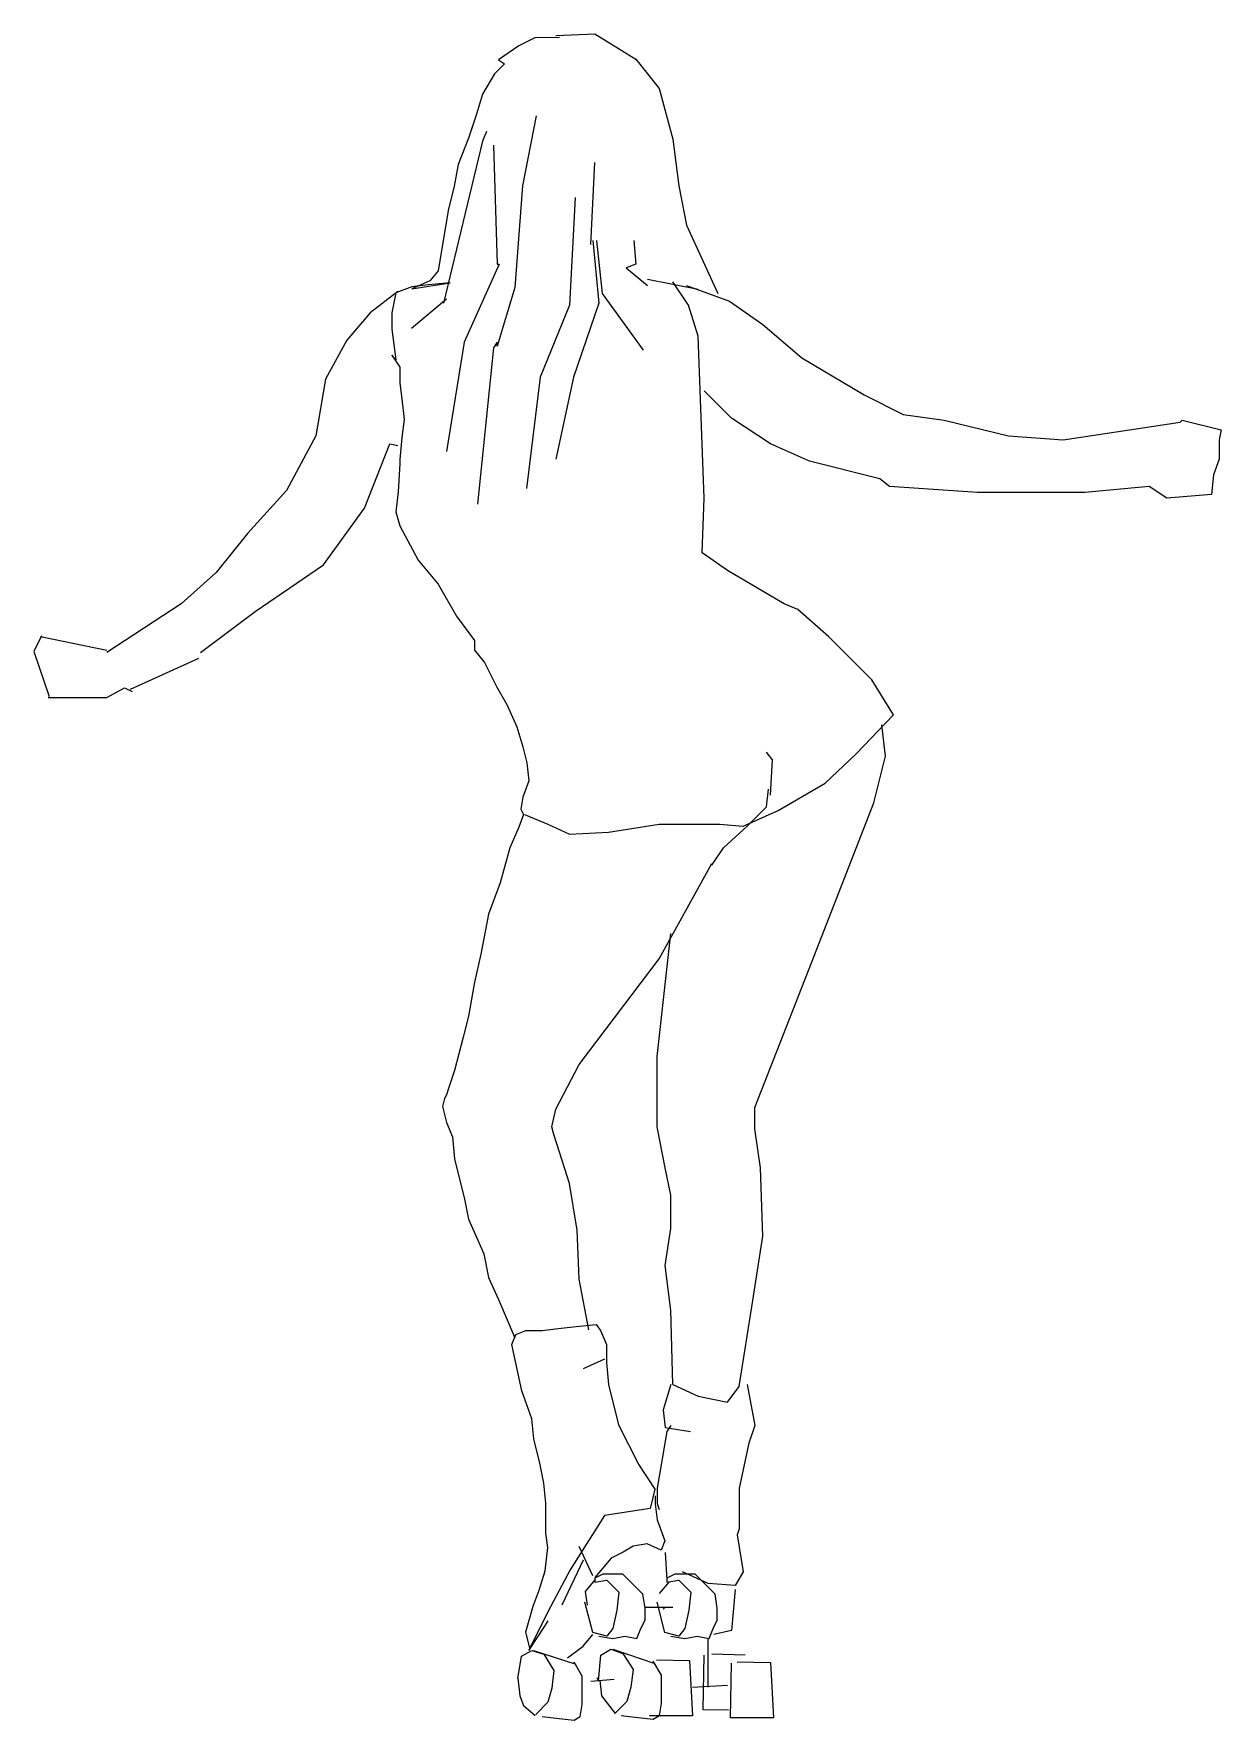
# Model space of a CAD drawing. Header units: millimetres. Extents: x -1538.3 to -1537.25, y 1782.21 to 1783.72.
import ezdxf

# ---------------------------------------------------------------- set-up
doc = ezdxf.new("R2010")
doc.units = ezdxf.units.MM
doc.header["$LTSCALE"] = 10
doc.layers.add('Humanos', color=2, linetype='Continuous')

msp = doc.modelspace()

# ---------------------------------------------------------------- linework, layer by layer
at = {"layer": 'Humanos'}
for p, q in [((-1537.858, 1783.7128), (-1537.8723, 1783.7056)), ((-1537.8359, 1783.7129), (-1537.858, 1783.7128)), ((-1537.8393, 1783.7146), (-1537.8045, 1783.7163)), ((-1537.8045, 1783.7163), (-1537.7679, 1783.6937)), ((-1537.8723, 1783.7056), (-1537.8903, 1783.6931)), ((-1537.8903, 1783.6931), (-1537.8849, 1783.6895)), ((-1537.7679, 1783.6937), (-1537.747, 1783.6676)), ((-1537.8939, 1783.6805), (-1537.9046, 1783.6626)), ((-1537.8849, 1783.6895), (-1537.8939, 1783.6805)), ((-1537.9046, 1783.6626), (-1537.91, 1783.6447)), ((-1537.747, 1783.6676), (-1537.7349, 1783.6224)), ((-1537.91, 1783.6447), (-1537.9172, 1783.6232)), ((-1537.8567, 1783.6432), (-1537.8688, 1783.5806)), ((-1537.9045, 1783.6206), (-1537.9393, 1783.4762)), ((-1537.9172, 1783.6232), (-1537.9262, 1783.5999)), ((-1537.901, 1783.6293), (-1537.9045, 1783.6206)), ((-1537.8949, 1783.6171), (-1537.8915, 1783.511)), ((-1537.7349, 1783.6224), (-1537.7296, 1783.5806)), ((-1537.8079, 1783.5284), (-1537.8045, 1783.6015)), ((-1537.9262, 1783.5999), (-1537.9298, 1783.5803)), ((-1537.9298, 1783.5803), (-1537.9352, 1783.5588)), ((-1537.8688, 1783.5806), (-1537.8758, 1783.4901)), ((-1537.7296, 1783.5806), (-1537.7227, 1783.5458)), ((-1537.9352, 1783.5588), (-1537.9442, 1783.505)), ((-1537.8219, 1783.5702), (-1537.8271, 1783.4745)), ((-1537.7227, 1783.5458), (-1537.6948, 1783.4849)), ((-1537.8062, 1783.5319), (-1537.801, 1783.4762)), ((-1537.7975, 1783.4849), (-1537.8027, 1783.5319)), ((-1537.7697, 1783.5319), (-1537.7679, 1783.511)), ((-1537.9442, 1783.505), (-1537.9514, 1783.496)), ((-1537.8897, 1783.511), (-1537.921, 1783.4414)), ((-1537.8915, 1783.511), (-1537.8897, 1783.511)), ((-1537.7679, 1783.511), (-1537.7766, 1783.5075)), ((-1537.7766, 1783.5075), (-1537.7575, 1783.4919)), ((-1537.7122, 1783.4884), (-1537.7575, 1783.4971)), ((-1537.9802, 1783.4866), (-1538.0046, 1783.4675)), ((-1537.9818, 1783.4853), (-1537.9854, 1783.4675)), ((-1537.9675, 1783.4907), (-1537.9818, 1783.4853)), ((-1537.9514, 1783.496), (-1537.9675, 1783.4889)), ((-1537.9675, 1783.4889), (-1537.9334, 1783.4943)), ((-1537.9531, 1783.4925), (-1537.9675, 1783.4907)), ((-1537.9334, 1783.4943), (-1537.9531, 1783.4925)), ((-1537.8758, 1783.4901), (-1537.8915, 1783.4379)), ((-1537.761, 1783.4344), (-1537.7975, 1783.4849)), ((-1537.7209, 1783.4745), (-1537.7349, 1783.4953)), ((-1537.7227, 1783.4919), (-1537.6844, 1783.4779)), ((-1538.0046, 1783.4675), (-1538.0254, 1783.4431)), ((-1537.9854, 1783.4675), (-1537.9854, 1783.4531)), ((-1537.9367, 1783.4797), (-1537.968, 1783.4536)), ((-1537.8271, 1783.4745), (-1537.8532, 1783.4101)), ((-1537.801, 1783.4762), (-1537.8236, 1783.4101)), ((-1537.7122, 1783.4466), (-1537.7209, 1783.4745)), ((-1537.6844, 1783.4779), (-1537.6548, 1783.4571)), ((-1537.9854, 1783.4531), (-1537.9818, 1783.4257)), ((-1537.6548, 1783.4571), (-1537.62, 1783.4275)), ((-1538.0254, 1783.4431), (-1538.0446, 1783.4083)), ((-1537.921, 1783.4414), (-1537.9367, 1783.344)), ((-1537.8949, 1783.4362), (-1537.9089, 1783.297)), ((-1537.8915, 1783.4414), (-1537.8949, 1783.4362)), ((-1537.8915, 1783.4379), (-1537.8915, 1783.4414)), ((-1537.707, 1783.3022), (-1537.7122, 1783.4466)), ((-1537.9853, 1783.4298), (-1537.9782, 1783.4191)), ((-1537.9818, 1783.4257), (-1537.9853, 1783.4298)), ((-1537.62, 1783.4275), (-1537.5643, 1783.3944)), ((-1538.0446, 1783.4083), (-1538.0533, 1783.3579)), ((-1537.9782, 1783.4191), (-1537.9782, 1783.4048)), ((-1537.8532, 1783.4101), (-1537.8654, 1783.3109)), ((-1537.8236, 1783.4101), (-1537.8393, 1783.337)), ((-1537.9782, 1783.4048), (-1537.9766, 1783.3909)), ((-1537.9766, 1783.3909), (-1537.9745, 1783.3725)), ((-1537.6827, 1783.3735), (-1537.707, 1783.3979)), ((-1537.5643, 1783.3944), (-1537.5295, 1783.377)), ((-1537.5295, 1783.377), (-1537.493, 1783.3718)), ((-1537.9745, 1783.3725), (-1537.9764, 1783.3565)), ((-1537.6479, 1783.3509), (-1537.6827, 1783.3735)), ((-1537.493, 1783.3718), (-1537.4356, 1783.3579)), ((-1537.3869, 1783.3544), (-1537.2825, 1783.3701)), ((-1537.2825, 1783.3701), (-1537.2807, 1783.3718)), ((-1537.2807, 1783.3718), (-1537.2459, 1783.3631)), ((-1537.2459, 1783.3631), (-1537.2477, 1783.3544)), ((-1538.0533, 1783.3579), (-1538.0794, 1783.3092)), ((-1538.0098, 1783.2935), (-1537.9872, 1783.3509)), ((-1537.9872, 1783.3509), (-1537.9802, 1783.3492)), ((-1537.9764, 1783.3565), (-1537.9782, 1783.3367)), ((-1537.6131, 1783.3353), (-1537.6479, 1783.3509)), ((-1537.4356, 1783.3579), (-1537.3869, 1783.3544)), ((-1537.2477, 1783.3544), (-1537.2477, 1783.337)), ((-1537.9782, 1783.3332), (-1537.9799, 1783.308)), ((-1537.9782, 1783.3367), (-1537.9782, 1783.3332)), ((-1537.5504, 1783.3196), (-1537.6131, 1783.3353)), ((-1537.2477, 1783.337), (-1537.2529, 1783.3231)), ((-1537.5417, 1783.3126), (-1537.5504, 1783.3196)), ((-1537.2529, 1783.3231), (-1537.2546, 1783.3057)), ((-1538.0794, 1783.3092), (-1538.1142, 1783.2709)), ((-1537.9799, 1783.308), (-1537.9818, 1783.2902)), ((-1537.7088, 1783.2535), (-1537.707, 1783.3022)), ((-1537.4634, 1783.3074), (-1537.5417, 1783.3126)), ((-1537.3677, 1783.3074), (-1537.4634, 1783.3074)), ((-1537.3103, 1783.3126), (-1537.3677, 1783.3074)), ((-1537.2946, 1783.3022), (-1537.3103, 1783.3126)), ((-1537.2546, 1783.3057), (-1537.2946, 1783.3022)), ((-1538.0463, 1783.243), (-1538.0098, 1783.2935)), ((-1537.9818, 1783.2902), (-1537.9782, 1783.2777)), ((-1538.1142, 1783.2709), (-1538.142, 1783.2361)), ((-1537.9782, 1783.2777), (-1537.962, 1783.2471)), ((-1538.1072, 1783.2013), (-1538.0463, 1783.243)), ((-1537.962, 1783.2471), (-1537.9441, 1783.2257)), ((-1537.6861, 1783.2378), (-1537.7088, 1783.2535)), ((-1538.142, 1783.2361), (-1538.1733, 1783.2082)), ((-1537.9441, 1783.2257), (-1537.9279, 1783.197)), ((-1537.6479, 1783.2152), (-1537.6861, 1783.2378)), ((-1537.6357, 1783.2082), (-1537.6479, 1783.2152)), ((-1538.1733, 1783.2082), (-1538.2395, 1783.1647)), ((-1538.1559, 1783.1647), (-1538.1072, 1783.2013)), ((-1537.9279, 1783.197), (-1537.9117, 1783.1756)), ((-1537.6235, 1783.203), (-1537.6357, 1783.2082)), ((-1537.5957, 1783.1787), (-1537.6235, 1783.203)), ((-1538.2977, 1783.1795), (-1538.3047, 1783.1656)), ((-1538.3047, 1783.1656), (-1538.2908, 1783.1256)), ((-1538.2395, 1783.1665), (-1538.2986, 1783.1787)), ((-1537.9117, 1783.1756), (-1537.9117, 1783.1667)), ((-1537.9117, 1783.1667), (-1537.9028, 1783.1559)), ((-1537.5574, 1783.1404), (-1537.5957, 1783.1787)), ((-1538.1577, 1783.1595), (-1538.2186, 1783.1317)), ((-1537.9028, 1783.1559), (-1537.8921, 1783.1344)), ((-1537.5382, 1783.1091), (-1537.5574, 1783.1404)), ((-1538.2917, 1783.1247), (-1538.2395, 1783.1247)), ((-1538.2395, 1783.1247), (-1538.2238, 1783.1334)), ((-1538.2238, 1783.1334), (-1538.2168, 1783.1299)), ((-1537.8921, 1783.1344), (-1537.883, 1783.1183)), ((-1537.883, 1783.1183), (-1537.8741, 1783.0985)), ((-1537.5713, 1783.0743), (-1537.5382, 1783.1091)), ((-1537.8741, 1783.0985), (-1537.8687, 1783.0806)), ((-1537.5452, 1783.0725), (-1537.5487, 1783.1004)), ((-1537.8687, 1783.0806), (-1537.8651, 1783.0663)), ((-1537.6461, 1783.069), (-1537.6513, 1783.076)), ((-1537.8651, 1783.0663), (-1537.8633, 1783.0503)), ((-1537.6479, 1783.0377), (-1537.6461, 1783.069)), ((-1537.5991, 1783.0482), (-1537.5713, 1783.0743)), ((-1537.5556, 1783.0308), (-1537.5452, 1783.0725)), ((-1537.8633, 1783.0503), (-1537.8687, 1783.0359)), ((-1537.6409, 1783.0238), (-1537.5991, 1783.0482)), ((-1537.8687, 1783.0359), (-1537.8705, 1783.0251)), ((-1537.6513, 1783.0273), (-1537.6496, 1783.0429)), ((-1537.6113, 1782.8881), (-1537.5556, 1783.0308)), ((-1537.8679, 1783.0203), (-1537.8721, 1783.009)), ((-1537.8705, 1783.0251), (-1537.8679, 1783.0203)), ((-1537.8671, 1783.0203), (-1537.8462, 1783.0116)), ((-1537.6722, 1783.0099), (-1537.6409, 1783.0238)), ((-1537.6687, 1783.0099), (-1537.6513, 1783.0273)), ((-1537.8721, 1783.009), (-1537.8801, 1782.9907)), ((-1537.8462, 1783.0116), (-1537.8271, 1783.0029)), ((-1537.8271, 1783.0029), (-1537.7923, 1783.0047)), ((-1537.7923, 1783.0047), (-1537.747, 1783.0116)), ((-1537.747, 1783.0116), (-1537.7157, 1783.0116)), ((-1537.7157, 1783.0116), (-1537.6931, 1783.0116)), ((-1537.6931, 1783.0116), (-1537.6722, 1783.0099)), ((-1537.6896, 1782.9907), (-1537.6687, 1783.0099)), ((-1537.8801, 1782.9907), (-1537.8888, 1782.9593)), ((-1537.7001, 1782.9751), (-1537.6896, 1782.9907)), ((-1537.747, 1782.8916), (-1537.7001, 1782.9768)), ((-1537.8888, 1782.9593), (-1537.8992, 1782.9315)), ((-1537.8992, 1782.9315), (-1537.9062, 1782.896)), ((-1537.7488, 1782.8046), (-1537.7366, 1782.9142)), ((-1537.9062, 1782.896), (-1537.9116, 1782.871)), ((-1537.8184, 1782.7976), (-1537.747, 1782.8916)), ((-1537.6618, 1782.7593), (-1537.6113, 1782.8881)), ((-1537.9116, 1782.871), (-1537.917, 1782.8405)), ((-1537.917, 1782.8405), (-1537.9218, 1782.8219)), ((-1537.9218, 1782.8219), (-1537.9296, 1782.7922)), ((-1537.7488, 1782.7785), (-1537.7488, 1782.8046)), ((-1537.9296, 1782.7922), (-1537.935, 1782.776)), ((-1537.8393, 1782.7576), (-1537.8184, 1782.7976)), ((-1537.935, 1782.776), (-1537.9368, 1782.7706)), ((-1537.7488, 1782.7419), (-1537.7488, 1782.7785)), ((-1537.9386, 1782.7672), (-1537.9404, 1782.76)), ((-1537.9404, 1782.76), (-1537.9368, 1782.7457)), ((-1537.9368, 1782.7706), (-1537.9386, 1782.7672)), ((-1537.9368, 1782.7457), (-1537.9314, 1782.7331)), ((-1537.8427, 1782.7419), (-1537.8393, 1782.7576)), ((-1537.6618, 1782.7402), (-1537.6618, 1782.7593)), ((-1537.9314, 1782.7331), (-1537.9296, 1782.7134)), ((-1537.841, 1782.735), (-1537.8427, 1782.7419)), ((-1537.8358, 1782.7193), (-1537.841, 1782.735)), ((-1537.7418, 1782.7054), (-1537.7488, 1782.7419)), ((-1537.6566, 1782.7054), (-1537.6618, 1782.7402)), ((-1537.8271, 1782.6915), (-1537.8358, 1782.7193)), ((-1537.9296, 1782.7134), (-1537.9206, 1782.6776)), ((-1537.7366, 1782.681), (-1537.7418, 1782.7054)), ((-1537.6548, 1782.6445), (-1537.6566, 1782.7054)), ((-1537.8201, 1782.6497), (-1537.8271, 1782.6915)), ((-1537.9206, 1782.6776), (-1537.917, 1782.6596)), ((-1537.7366, 1782.6514), (-1537.7366, 1782.681)), ((-1537.917, 1782.6596), (-1537.9098, 1782.6436)), ((-1537.9098, 1782.6436), (-1537.9034, 1782.6286)), ((-1537.8184, 1782.6062), (-1537.8201, 1782.6497)), ((-1537.7418, 1782.6184), (-1537.7366, 1782.6514)), ((-1537.6635, 1782.5871), (-1537.6548, 1782.6445)), ((-1537.9034, 1782.6286), (-1537.8991, 1782.6077)), ((-1537.7366, 1782.5784), (-1537.7418, 1782.6184)), ((-1537.8991, 1782.6077), (-1537.8902, 1782.588)), ((-1537.8097, 1782.561), (-1537.8184, 1782.6062)), ((-1537.8902, 1782.588), (-1537.8758, 1782.5539)), ((-1537.6757, 1782.5105), (-1537.6635, 1782.5871)), ((-1537.821, 1782.564), (-1537.8031, 1782.5658)), ((-1537.8031, 1782.5658), (-1537.7995, 1782.5604)), ((-1537.7349, 1782.5122), (-1537.7366, 1782.5784)), ((-1537.8784, 1782.5479), (-1537.8749, 1782.5569)), ((-1537.8749, 1782.5569), (-1537.866, 1782.5604)), ((-1537.866, 1782.5604), (-1537.8515, 1782.5604)), ((-1537.8515, 1782.5604), (-1537.8372, 1782.5622)), ((-1537.8372, 1782.5622), (-1537.821, 1782.564)), ((-1537.7995, 1782.5604), (-1537.7941, 1782.5479)), ((-1537.8696, 1782.5067), (-1537.8784, 1782.5479)), ((-1537.7958, 1782.5349), (-1537.8149, 1782.5262)), ((-1537.7941, 1782.5479), (-1537.7941, 1782.5319)), ((-1537.7941, 1782.5319), (-1537.7923, 1782.5122)), ((-1537.8607, 1782.4817), (-1537.8696, 1782.5067)), ((-1537.7923, 1782.5122), (-1537.7833, 1782.4764)), ((-1537.7366, 1782.5122), (-1537.7436, 1782.4896)), ((-1537.7349, 1782.5122), (-1537.7122, 1782.5018)), ((-1537.6861, 1782.4966), (-1537.6757, 1782.5105)), ((-1537.6687, 1782.5122), (-1537.6618, 1782.4757)), ((-1537.7436, 1782.4896), (-1537.7418, 1782.474)), ((-1537.7122, 1782.5018), (-1537.6861, 1782.4966)), ((-1537.8588, 1782.4638), (-1537.8607, 1782.4817)), ((-1537.7833, 1782.4764), (-1537.7653, 1782.4406)), ((-1537.7418, 1782.474), (-1537.7192, 1782.4705)), ((-1537.7366, 1782.4757), (-1537.7401, 1782.4705)), ((-1537.6618, 1782.4757), (-1537.667, 1782.46)), ((-1537.8534, 1782.4422), (-1537.8588, 1782.4638)), ((-1537.7401, 1782.4705), (-1537.7488, 1782.42)), ((-1537.667, 1782.46), (-1537.6757, 1782.42)), ((-1537.8499, 1782.4244), (-1537.8534, 1782.4422)), ((-1537.7653, 1782.4406), (-1537.751, 1782.4191)), ((-1537.848, 1782.4065), (-1537.8499, 1782.4244)), ((-1537.751, 1782.4191), (-1537.755, 1782.4018)), ((-1537.7488, 1782.42), (-1537.7488, 1782.4061)), ((-1537.6757, 1782.42), (-1537.6757, 1782.3835)), ((-1537.848, 1782.3921), (-1537.848, 1782.4065)), ((-1537.755, 1782.4018), (-1537.7958, 1782.3955)), ((-1537.7505, 1782.4131), (-1537.7505, 1782.4059)), ((-1537.7505, 1782.4059), (-1537.7488, 1782.3916)), ((-1537.7488, 1782.4061), (-1537.747, 1782.4009)), ((-1537.848, 1782.3796), (-1537.848, 1782.3921)), ((-1537.7958, 1782.3955), (-1537.8265, 1782.3472)), ((-1537.7488, 1782.3916), (-1537.7419, 1782.373)), ((-1537.8462, 1782.3671), (-1537.848, 1782.3796)), ((-1537.7577, 1782.3701), (-1537.7702, 1782.3683)), ((-1537.7452, 1782.3647), (-1537.7577, 1782.3701)), ((-1537.7419, 1782.373), (-1537.7452, 1782.3647)), ((-1537.6757, 1782.3835), (-1537.6774, 1782.3783)), ((-1537.6774, 1782.3783), (-1537.6722, 1782.3452)), ((-1537.8488, 1782.3462), (-1537.8462, 1782.3671)), ((-1537.8149, 1782.3556), (-1537.834, 1782.3156)), ((-1537.8062, 1782.3417), (-1537.8184, 1782.3678)), ((-1537.79, 1782.3576), (-1537.8045, 1782.3401)), ((-1537.7792, 1782.3629), (-1537.79, 1782.3576)), ((-1537.7702, 1782.3683), (-1537.7792, 1782.3629)), ((-1537.7418, 1782.3626), (-1537.7401, 1782.3382)), ((-1537.854, 1782.3288), (-1537.8488, 1782.3462)), ((-1537.8265, 1782.3472), (-1537.8462, 1782.3096)), ((-1537.7974, 1782.3433), (-1537.8045, 1782.3396)), ((-1537.8045, 1782.3396), (-1537.8045, 1782.3361)), ((-1537.7866, 1782.3433), (-1537.7974, 1782.3433)), ((-1537.7795, 1782.3433), (-1537.7866, 1782.3433)), ((-1537.7615, 1782.3254), (-1537.7795, 1782.3433)), ((-1537.733, 1782.3433), (-1537.7401, 1782.3396)), ((-1537.7401, 1782.3396), (-1537.7401, 1782.3361)), ((-1537.7222, 1782.3433), (-1537.733, 1782.3433)), ((-1537.7035, 1782.3348), (-1537.7262, 1782.3452)), ((-1537.7151, 1782.3433), (-1537.7222, 1782.3433)), ((-1537.6971, 1782.3254), (-1537.7151, 1782.3433)), ((-1537.6722, 1782.3452), (-1537.6792, 1782.333)), ((-1537.8593, 1782.3148), (-1537.854, 1782.3288)), ((-1537.8045, 1782.3382), (-1537.8132, 1782.3278)), ((-1537.8132, 1782.3278), (-1537.8114, 1782.3156)), ((-1537.8045, 1782.3361), (-1537.7938, 1782.3379)), ((-1537.7938, 1782.3379), (-1537.7831, 1782.3271)), ((-1537.7831, 1782.3271), (-1537.7849, 1782.311)), ((-1537.7597, 1782.3128), (-1537.7615, 1782.3254)), ((-1537.7383, 1782.3365), (-1537.747, 1782.3261)), ((-1537.7401, 1782.3361), (-1537.7295, 1782.3379)), ((-1537.7295, 1782.3379), (-1537.7187, 1782.3271)), ((-1537.7187, 1782.3271), (-1537.7205, 1782.311)), ((-1537.6792, 1782.333), (-1537.7035, 1782.3348)), ((-1537.6953, 1782.3128), (-1537.6971, 1782.3254)), ((-1537.6792, 1782.3295), (-1537.6827, 1782.293)), ((-1537.8661, 1782.2917), (-1537.8593, 1782.3148)), ((-1537.8462, 1782.3096), (-1537.8624, 1782.2773)), ((-1537.8063, 1782.2913), (-1537.8134, 1782.3181)), ((-1537.7849, 1782.311), (-1537.7884, 1782.2948)), ((-1537.7597, 1782.3021), (-1537.7597, 1782.3128)), ((-1537.7592, 1782.3139), (-1537.7349, 1782.3139)), ((-1537.7419, 1782.2913), (-1537.749, 1782.3181)), ((-1537.7418, 1782.3139), (-1537.7436, 1782.3121)), ((-1537.7205, 1782.311), (-1537.7241, 1782.2948)), ((-1537.6953, 1782.3021), (-1537.6953, 1782.3128)), ((-1537.8493, 1782.2967), (-1537.8637, 1782.2752)), ((-1537.8462, 1782.3017), (-1537.8493, 1782.2967)), ((-1537.7884, 1782.2948), (-1537.7938, 1782.2878)), ((-1537.7669, 1782.286), (-1537.7633, 1782.2948)), ((-1537.7633, 1782.2948), (-1537.7597, 1782.3021)), ((-1537.7241, 1782.2948), (-1537.7295, 1782.2878)), ((-1537.7025, 1782.286), (-1537.6989, 1782.2948)), ((-1537.6989, 1782.2948), (-1537.6953, 1782.3021)), ((-1537.8624, 1782.2773), (-1537.8661, 1782.2917)), ((-1537.8288, 1782.2686), (-1537.8149, 1782.2791)), ((-1537.8149, 1782.2791), (-1537.8062, 1782.2895)), ((-1537.7938, 1782.2878), (-1537.8063, 1782.2913)), ((-1537.801, 1782.2878), (-1537.7884, 1782.286)), ((-1537.7884, 1782.286), (-1537.7777, 1782.2878)), ((-1537.7777, 1782.2878), (-1537.7669, 1782.286)), ((-1537.7295, 1782.2878), (-1537.7419, 1782.2913)), ((-1537.7366, 1782.2878), (-1537.7241, 1782.286)), ((-1537.7241, 1782.286), (-1537.7133, 1782.2878)), ((-1537.7133, 1782.2878), (-1537.7025, 1782.286)), ((-1537.7035, 1782.2425), (-1537.7035, 1782.286)), ((-1537.6827, 1782.293), (-1537.6983, 1782.2895)), ((-1537.8715, 1782.2592), (-1537.8697, 1782.27)), ((-1537.8697, 1782.27), (-1537.8607, 1782.2753)), ((-1537.8607, 1782.2753), (-1537.85, 1782.2718)), ((-1537.821, 1782.2626), (-1537.8587, 1782.275)), ((-1537.85, 1782.2718), (-1537.8409, 1782.2574)), ((-1537.8156, 1782.2522), (-1537.8228, 1782.2648)), ((-1537.8011, 1782.2479), (-1537.7992, 1782.2709)), ((-1537.7992, 1782.2709), (-1537.7903, 1782.2762)), ((-1537.7903, 1782.2762), (-1537.7795, 1782.2726)), ((-1537.7505, 1782.2634), (-1537.7882, 1782.2759)), ((-1537.7795, 1782.2726), (-1537.7704, 1782.2583)), ((-1537.7451, 1782.2531), (-1537.7523, 1782.2657)), ((-1537.7496, 1782.2669), (-1537.7201, 1782.2661)), ((-1537.7201, 1782.2661), (-1537.7174, 1782.217)), ((-1537.7079, 1782.2222), (-1537.7071, 1782.2711)), ((-1537.7001, 1782.2721), (-1537.6705, 1782.2713)), ((-1537.6835, 1782.2151), (-1537.6827, 1782.2639)), ((-1537.6774, 1782.2652), (-1537.6479, 1782.2644)), ((-1537.6479, 1782.2644), (-1537.6452, 1782.2152)), ((-1537.8732, 1782.2504), (-1537.8715, 1782.2592)), ((-1537.8732, 1782.2504), (-1537.8714, 1782.2347)), ((-1537.8409, 1782.2574), (-1537.8427, 1782.2415)), ((-1537.8156, 1782.2397), (-1537.8156, 1782.2522)), ((-1537.8079, 1782.2478), (-1537.7871, 1782.2495)), ((-1537.8027, 1782.2512), (-1537.8011, 1782.2479)), ((-1537.8001, 1782.2486), (-1537.7984, 1782.2347)), ((-1537.7704, 1782.2583), (-1537.7723, 1782.2424)), ((-1537.7451, 1782.2405), (-1537.7451, 1782.2531)), ((-1537.8714, 1782.2347), (-1537.868, 1782.226)), ((-1537.8427, 1782.2415), (-1537.8463, 1782.229)), ((-1537.8156, 1782.2271), (-1537.8156, 1782.2397)), ((-1537.7984, 1782.2347), (-1537.7862, 1782.2191)), ((-1537.7723, 1782.2424), (-1537.7758, 1782.2298)), ((-1537.7451, 1782.228), (-1537.7451, 1782.2405)), ((-1537.7175, 1782.2425), (-1537.6861, 1782.2443)), ((-1537.868, 1782.226), (-1537.8575, 1782.2173)), ((-1537.8463, 1782.229), (-1537.8571, 1782.2182)), ((-1537.8174, 1782.2164), (-1537.8156, 1782.2271)), ((-1537.7758, 1782.2298), (-1537.7866, 1782.2191)), ((-1537.7469, 1782.2173), (-1537.7451, 1782.228)), ((-1537.6853, 1782.222), (-1537.7079, 1782.2222)), ((-1537.8514, 1782.2164), (-1537.839, 1782.2148)), ((-1537.839, 1782.2148), (-1537.8228, 1782.213)), ((-1537.8228, 1782.213), (-1537.8174, 1782.2164)), ((-1537.781, 1782.2173), (-1537.7685, 1782.2157)), ((-1537.7685, 1782.2157), (-1537.7523, 1782.2138)), ((-1537.7174, 1782.217), (-1537.7557, 1782.2168)), ((-1537.7523, 1782.2138), (-1537.7469, 1782.2173)), ((-1537.6452, 1782.2152), (-1537.6835, 1782.2151))]:
    msp.add_line(p, q, dxfattribs=at)

doc.saveas('drawing.dxf')
